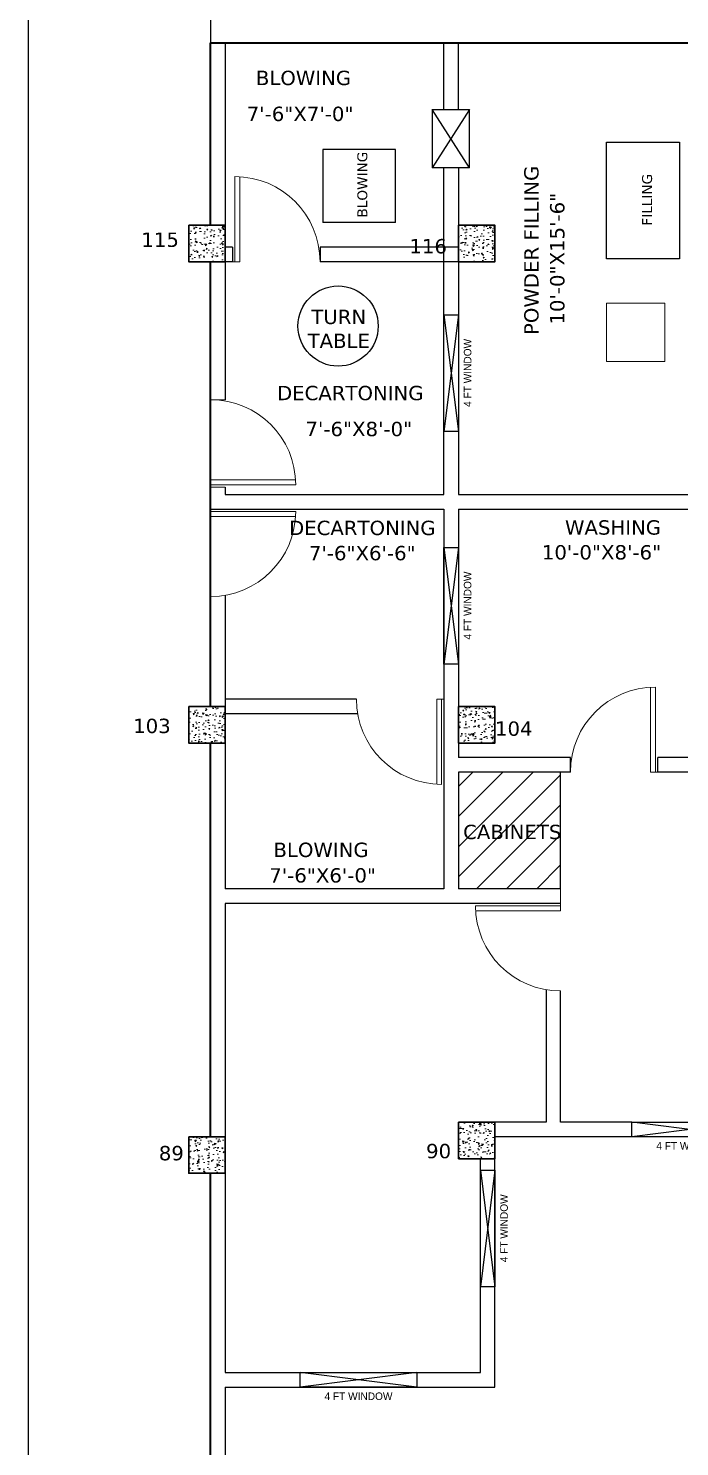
# Model space of a CAD drawing. Header units: inches. Extents: x -217 to 2701, y -906 to 3312.
# Drawn here: x -90 to 178, y 1538 to 2121 of the extents above; entities that cross this region are included whole.
import ezdxf

# ---------------------------------------------------------------- set-up
doc = ezdxf.new("R2010")
doc.units = ezdxf.units.IN
doc.header["$MEASUREMENT"] = 0
doc.layers.get('0').update_dxf_attribs({"color": 8, "linetype": 'CONTINUOUS'})
doc.layers.add('AR. COLUMN', color=160, linetype='CONTINUOUS', lineweight=30)
doc.layers.add('AR. R.C.C HATCH', color=253, linetype='CONTINUOUS', lineweight=9)
for name, color, linetype in [('COLUMN', 8, 'CONTINUOUS'), ('COLUMN HATCH', 8, 'CONTINUOUS'), ('OUTER LINE', 8, 'CONTINUOUS'), ('TEXT', 8, 'CONTINUOUS'), ('WALL', 7, 'CONTINUOUS'), ('WINDOOW', 8, 'CONTINUOUS')]:
    doc.layers.add(name, color=color, linetype=linetype)
doc.styles.add('H St Bt', font='stylu.ttf')
doc.styles.add('VERDANA', font='verdana.ttf')

# ---------------------------------------------------------------- blocks, each defined once
blk = doc.blocks.new('D1')
at = {"layer": 'WINDOOW', "color": 0, "lineweight": 0}
for p, q in [((2995.31, -11649.76), (2960.31, -11649.76)), ((2995.31, -11647.76), (2960.36, -11647.76)), ((2995.31, -11647.76), (2995.31, -11650.76))]:
    blk.add_line(p, q, dxfattribs=at)
blk.add_arc((2995.31, -11649.76), 35, 90, 180, dxfattribs=at)
blk = doc.blocks.new('blocking')
at = {"layer": 'WINDOOW', "color": 0, "lineweight": 0}
for p, q in [((-14271.08, 16546.94), (-14271.08, 16570.94)), ((-14271.08, 16570.94), (-14247.08, 16570.94)), ((-14247.08, 16570.94), (-14247.08, 16546.94)), ((-14247.08, 16546.94), (-14271.08, 16546.94))]:
    blk.add_line(p, q, dxfattribs=at)
blk = doc.blocks.new('*U440')
at = {"layer": 'WALL', "color": 0}
for p, q in [((60520.06, 48188.77), (60526.06, 48188.77)), ((60520.06, 48140.77), (60520.06, 48188.77)), ((60526.06, 48188.77), (60520.06, 48140.77)), ((60520.06, 48188.77), (60526.06, 48140.77)), ((60526.06, 48188.77), (60526.06, 48140.77)), ((60526.06, 48140.77), (60520.06, 48140.77))]:
    blk.add_line(p, q, dxfattribs=at)
at = {"layer": 'TEXT', "lineweight": 0, "style": 'H St Bt'}
blk.add_text('4 FT WINDOW', height=3.1104, rotation=90, dxfattribs=at).set_placement((60531.34, 48150.84))
blk = doc.blocks.new('*U441')
at = {"layer": 'WALL', "color": 0}
for p, q in [((60520.06, 48188.77), (60526.06, 48188.77)), ((60520.06, 48140.77), (60520.06, 48188.77)), ((60526.06, 48188.77), (60520.06, 48140.77)), ((60520.06, 48188.77), (60526.06, 48140.77)), ((60526.06, 48188.77), (60526.06, 48140.77)), ((60526.06, 48140.77), (60520.06, 48140.77))]:
    blk.add_line(p, q, dxfattribs=at)
at = {"layer": 'TEXT', "lineweight": 0, "style": 'H St Bt'}
blk.add_text('4 FT WINDOW', height=3.1104, rotation=90, dxfattribs=at).set_placement((60531.34, 48150.84))
blk = doc.blocks.new('*U442')
at = {"layer": 'WALL', "color": 0}
for p, q in [((60520.06, 48188.77), (60526.06, 48188.77)), ((60520.06, 48140.77), (60520.06, 48188.77)), ((60526.06, 48188.77), (60520.06, 48140.77)), ((60520.06, 48188.77), (60526.06, 48140.77)), ((60526.06, 48188.77), (60526.06, 48140.77)), ((60526.06, 48140.77), (60520.06, 48140.77))]:
    blk.add_line(p, q, dxfattribs=at)
at = {"layer": 'TEXT', "lineweight": 0, "style": 'H St Bt'}
blk.add_text('4 FT WINDOW', height=3.1104, rotation=90, dxfattribs=at).set_placement((60531.34, 48150.84))
blk = doc.blocks.new('*U443')
at = {"layer": 'WALL', "color": 0}
for p, q in [((60520.06, 48188.77), (60526.06, 48188.77)), ((60520.06, 48140.77), (60520.06, 48188.77)), ((60526.06, 48188.77), (60520.06, 48140.77)), ((60520.06, 48188.77), (60526.06, 48140.77)), ((60526.06, 48188.77), (60526.06, 48140.77)), ((60526.06, 48140.77), (60520.06, 48140.77))]:
    blk.add_line(p, q, dxfattribs=at)
at = {"layer": 'TEXT', "lineweight": 0, "style": 'H St Bt'}
blk.add_text('4 FT WINDOW', height=3.1104, rotation=90, dxfattribs=at).set_placement((60531.34, 48150.84))
blk = doc.blocks.new('*U488')
at = {"layer": 'WALL', "color": 0}
for p, q in [((60520.06, 48188.77), (60526.06, 48188.77)), ((60520.06, 48140.77), (60520.06, 48188.77)), ((60526.06, 48188.77), (60520.06, 48140.77)), ((60520.06, 48188.77), (60526.06, 48140.77)), ((60526.06, 48188.77), (60526.06, 48140.77)), ((60526.06, 48140.77), (60520.06, 48140.77))]:
    blk.add_line(p, q, dxfattribs=at)
at = {"layer": 'TEXT', "lineweight": 0, "style": 'H St Bt'}
blk.add_text('4 FT WINDOW', height=3.1104, rotation=90, dxfattribs=at).set_placement((60531.34, 48150.84))
blk = doc.blocks.new('COLUMB 24X24')
at = {"lineweight": 18}
blk.add_wipeout([(600, 0), (600, 600), (0, 600), (0, 0)], dxfattribs=at)
at = {"layer": 'AR. R.C.C HATCH'}
h = blk.add_hatch(dxfattribs=at)
h.set_pattern_fill('AR-CONC', color=256, scale=30, style=0)
h.paths.add_polyline_path([(600, 600), (0, 600), (0, 0), (600, 0)])
at = {"layer": 'AR. COLUMN'}
blk.add_lwpolyline([(600, 0), (600, 600), (0, 600), (0, 0)], close=True, dxfattribs=at)

msp = doc.modelspace()

# ---------------------------------------------------------------- hatches: boundary and pattern name
at = {"layer": 'COLUMN HATCH', "linetype": 'Continuous'}
for points in [[(102, 2040), (87, 2040), (87, 2025), (102, 2025)], [(102, 1842), (87, 1842), (87, 1827), (102, 1827)], [(-9, 1665), (-24, 1665), (-24, 1650), (-9, 1650)]]:
    msp.add_hatch(color=256, dxfattribs=at).paths.add_polyline_path(points)
at = {"layer": 'TEXT', "lineweight": 0}
for points in [[(102, 2040), (87, 2040), (87, 2025), (102, 2025)], [(102, 1842), (87, 1842), (87, 1827), (102, 1827)], [(102, 1671), (87, 1671), (87, 1656), (102, 1656)], [(-9, 1665), (-24, 1665), (-24, 1650), (-9, 1650)]]:
    msp.add_hatch(color=256, dxfattribs=at).paths.add_polyline_path(points)
at = {"layer": 'WALL'}
h = msp.add_hatch(dxfattribs=at)
h.set_pattern_fill('ANSI31', color=256, scale=70, style=0)
h.set_pattern_definition([(45, (-89898.474, -46462.391), (-6.1871843, 6.1871843), [])])
h.paths.add_polyline_path([(129, 1815), (87, 1815), (87, 1767), (129, 1767)])

# ---------------------------------------------------------------- linework, layer by layer
at = {"layer": 'COLUMN', "linetype": 'Continuous'}
for p, q in [((76.18, 2087.58), (91.57, 2087.58)), ((91.57, 2063.66), (76.18, 2087.58)), ((91.57, 2087.58), (76.18, 2063.58)), ((76.18, 2087.58), (76.18, 2063.58)), ((91.57, 2063.66), (91.57, 2087.58)), ((147.94, 2026.25), (147.94, 2074.25)), ((147.94, 2074.25), (177.94, 2074.25)), ((177.94, 2074.25), (177.94, 2026.25)), ((61.1, 2071.13), (31.1, 2071.13)), ((31.1, 2071.13), (31.1, 2041.13)), ((61.1, 2041.13), (61.1, 2071.13)), ((91.57, 2063.58), (76.18, 2063.58)), ((61.1, 2041.13), (31.1, 2041.13)), ((177.94, 2026.25), (147.94, 2026.25))]:
    msp.add_line(p, q, dxfattribs=at)
for points in [[(-24, 2025), (-9, 2025), (-9, 2040), (-24, 2040)], [(87, 2025), (102, 2025), (102, 2040), (87, 2040)], [(-24, 1827), (-9, 1827), (-9, 1842), (-24, 1842)], [(87, 1827), (102, 1827), (102, 1842), (87, 1842)], [(-24, 1650), (-9, 1650), (-9, 1665), (-24, 1665)]]:
    msp.add_lwpolyline(points, close=True, dxfattribs=at)
msp.add_circle((37.44, 1998.54), 16.5, dxfattribs=at)
at = {"layer": 'OUTER LINE', "linetype": 'Continuous', "ltscale": 12}
msp.add_line((-90, -33), (-90, 2609), dxfattribs=at)
at = {"layer": 'TEXT', "lineweight": 0}
for points in [[(-24, 2025), (-9, 2025), (-9, 2040), (-24, 2040)], [(87, 2025), (102, 2025), (102, 2040), (87, 2040)], [(-24, 1827), (-9, 1827), (-9, 1842), (-24, 1842)], [(87, 1827), (102, 1827), (102, 1842), (87, 1842)], [(-24, 1650), (-9, 1650), (-9, 1665), (-24, 1665)]]:
    msp.add_lwpolyline(points, close=True, dxfattribs=at)
at = {"layer": 'WALL', "linetype": 'Continuous'}
for p, q in [((-15, 2567), (-15, 1968.24)), ((81, 2115), (-15, 2115)), ((-9, 2115), (-9, 1968.24)), ((81, 2087.58), (81, 2115)), ((87, 2087.58), (87, 2115)), ((476, 2115), (87, 2115)), ((81, 1929.24), (81, 2063.58)), ((87, 2063.58), (87, 1929.24)), ((-6, 2031), (-9, 2031)), ((-6, 2031), (-6, 2025)), ((30, 2031), (30, 2025)), ((102, 2031), (30, 2031)), ((-6, 2025), (-9, 2025)), ((102, 2025), (30, 2025)), ((-15, 1932.24), (-15, 1923.24)), ((-9, 1932.24), (-9, 1929.24)), ((-9, 1929.24), (81, 1929.24)), ((87, 1929.24), (207, 1929.24)), ((-15, 1923.24), (81, 1923.24)), ((81, 1923.24), (81, 1767)), ((87, 1923.24), (87, 1821)), ((87, 1923.24), (207, 1923.24)), ((-15, 1887.24), (-15, 1457)), ((-9, 1887.76), (-9, 1842)), ((45, 1845), (-9, 1845)), ((45.52, 1839), (-9, 1839)), ((-9, 1835), (-15, 1835)), ((-9, 1836), (-9, 1767)), ((133, 1821), (87, 1821)), ((207, 1821), (169, 1821)), ((133, 1815), (87, 1815)), ((87, 1815), (87, 1767)), ((374, 1815), (169, 1815)), ((81, 1767), (-9, 1767)), ((129, 1767), (87, 1767)), ((-9, 1761), (-9, 1568)), ((129, 1761), (-9, 1761)), ((123, 1725.52), (123, 1671)), ((129, 1671), (129, 1725)), ((123, 1671), (102, 1671)), ((158.31, 1671), (129, 1671)), ((102, 1562), (102, 1665)), ((158.31, 1665), (102, 1665)), ((96, 1568), (96, 1661.77)), ((-9, 1568), (96, 1568)), ((-9, 1562), (-9, 1463)), ((-9, 1562), (102, 1562))]:
    msp.add_line(p, q, dxfattribs=at)
at = {"layer": 'WALL'}
for p, q in [((133, 1815), (133, 1821)), ((169, 1815), (169, 1821)), ((129, 1767), (129, 1815))]:
    msp.add_line(p, q, dxfattribs=at)
at = {"layer": 'WINDOOW', "lineweight": 35}
for p, q in [((-15, 2115), (988, 2115)), ((-15, 675), (-15, 2115))]:
    msp.add_line(p, q, dxfattribs=at)
at = {"layer": 'WINDOOW', "lineweight": 0}
for p, q in [((-15, 1968.24), (-9, 1968.24)), ((-15, 1932.24), (-9, 1932.24)), ((-8, 1845), (-9, 1845)), ((-6, 1839), (-9, 1839)), ((129, 1767), (129, 1761))]:
    msp.add_line(p, q, dxfattribs=at)

# ---------------------------------------------------------------- block references
at = {"layer": 'COLUMN', "linetype": 'Continuous', "xscale": -1, "rotation": 180}
msp.add_blockref('blocking', (14418.93, 18554.92), dxfattribs=at)
at = {"layer": 'WALL'}
for name, p in [('*U443', (-60439.06, -46185.55)), ('*U442', (-60439.06, -46281.27)), ('*U440', (-60424.06, -46537.46))]:
    msp.add_blockref(name, p, dxfattribs=at)
at = {"layer": 'WALL', "rotation": 270}
for name, p in [('*U488', (-47982.46, 62191.06)), ('*U441', (-48118.98, 62088.06))]:
    msp.add_blockref(name, p, dxfattribs=at)
at = {"layer": 'WINDOOW', "lineweight": 0}
for p, rotation in [((11644.76, 5020.31), 270), ((2980.31, -9727.51), 180), ((-11569.76, -1150.31), 90)]:
    msp.add_blockref('D1', p, dxfattribs=dict(at, rotation=rotation))
at = {"layer": 'WINDOOW', "lineweight": 0, "xscale": -1}
msp.add_blockref('D1', (2980.31, 13583), dxfattribs=at)
for p, rotation in [((-11481.76, 4810.31), 90), ((-2866.31, -9889.76), 180)]:
    msp.add_blockref('D1', p, dxfattribs=dict(at, rotation=rotation))

# ---------------------------------------------------------------- texts
at = {"layer": 'COLUMN', "linetype": 'Continuous', "style": 'VERDANA'}
for s, p in [('BLOWING', (49.45, 2043.17)), ('FILLING', (166.61, 2039.85))]:
    msp.add_text(s, height=4.082, rotation=90, dxfattribs=at).set_placement(p)
at = {"layer": 'TEXT', "lineweight": 0, "style": 'VERDANA'}
for s, height, p in [('BLOWING', 5.906, (3.6, 2097.66)), ('7\'-6"X7\'-0"', 5.9055, (-0.15, 2082.88)), ('DECARTONING', 5.9055, (12.3, 1968.03)), ('7\'-6"X8\'-0"', 5.9055, (24, 1953.24)), ('DECARTONING', 5.9055, (17.25, 1912.54, -0.01)), ('WASHING', 5.906, (130.8, 1912.73, 2.95)), ('7\'-6"X6\'-6"', 5.9055, (25.44, 1902.19, -0.01)), ('10\'-0"X8\'-6"', 5.9055, (121.28, 1902.51, 2.95)), ('CABINETS', 5.906, (88.89, 1787.46)), ('BLOWING', 5.906, (10.84, 1780.11)), ('7\'-6"X6\'-0"', 5.9055, (9.12, 1769.61))]:
    msp.add_text(s, height=height, dxfattribs=at).set_placement(p)
for s, p in [('POWDER FILLING', (119.92, 1994.85)), ('10\'-0"X15\'-6"', (130.57, 1999.13))]:
    msp.add_text(s, height=5.9055, rotation=90, dxfattribs=at).set_placement(p)
at = {"layer": 'TEXT', "lineweight": 0, "char_height": 5.906, "attachment_point": 5, "style": 'VERDANA'}
for s, insert, width in [('115', (-35.79, 2034), 5.1391), ('116', (74.5, 2031.33), 5.6792), (' TURN\\P TABLE ', (36.43, 1997.39), 36.7697), ('103', (-39.15, 1833.99), 5.1391), ('104', (109.73, 1832.87, 16.01), 5.1391), ('89', (-31.17, 1658.23), 5.1391), ('90', (78.8, 1659.09), 5.1391)]:
    msp.add_mtext(s, dxfattribs=dict(at, insert=insert, width=width))

# ---------------------------------------------------------------- next in the draw order: block references
at = {"layer": 'AR. COLUMN', "xscale": 0.02500000000000233, "yscale": 0.02500000000000233, "zscale": 0.02500000000000233, "rotation": 180}
for p in [(-9, 2040), (102, 2040), (-9, 1842), (102, 1842), (102, 1671), (-9, 1665)]:
    msp.add_blockref('COLUMB 24X24', p, dxfattribs=at)

# ---------------------------------------------------------------- next in the draw order: block references
for p in [(102, 1842), (102, 1671)]:
    msp.add_blockref('COLUMB 24X24', p, dxfattribs=at)

doc.saveas('drawing.dxf')
